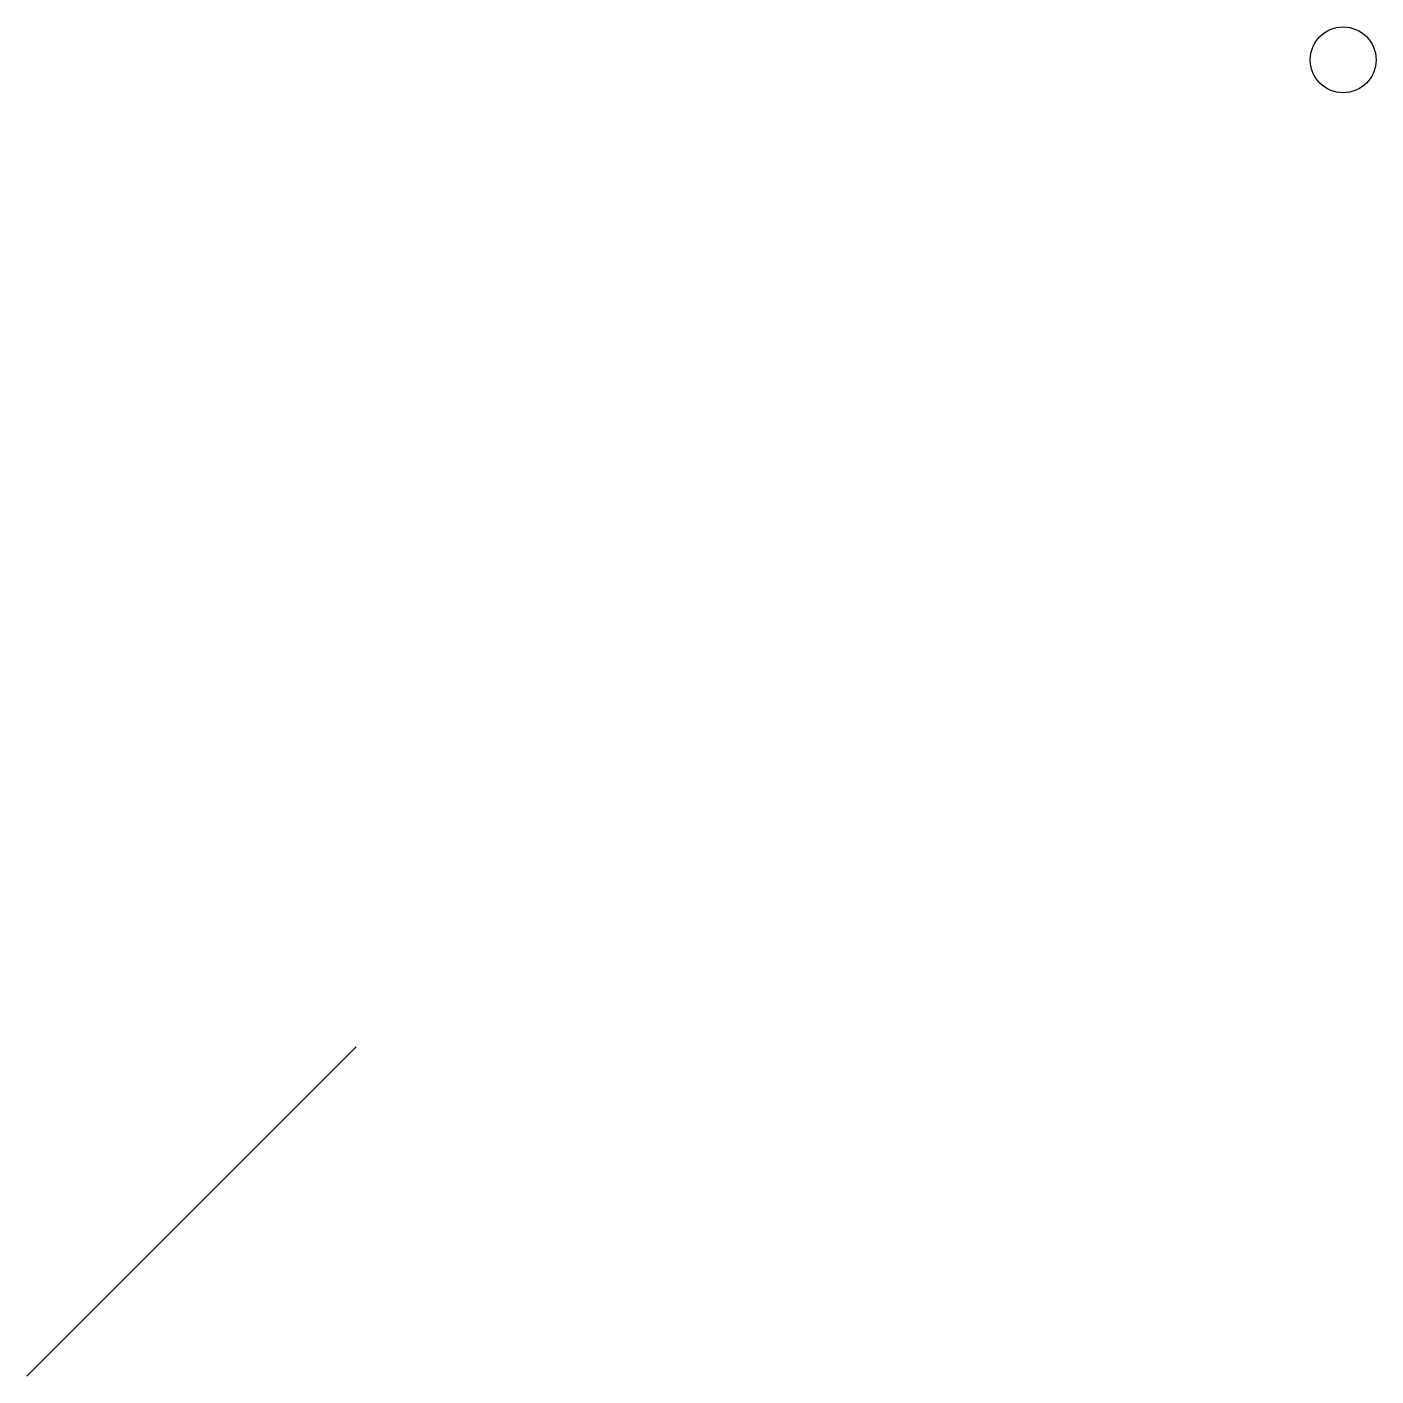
# Model space of a CAD drawing. Header units: metres. Extents: x 0.000001 to 0.0000051, y 0.000001 to 0.0000051.
import ezdxf

# ---------------------------------------------------------------- set-up
doc = ezdxf.new("R2010")
doc.units = ezdxf.units.M

msp = doc.modelspace()

# ---------------------------------------------------------------- linework, layer by layer
msp.add_line((0.000001, 0.000001), (0.000002, 0.000002))
msp.add_circle((0.000005, 0.000005), 0.0000001)

doc.saveas('drawing.dxf')
